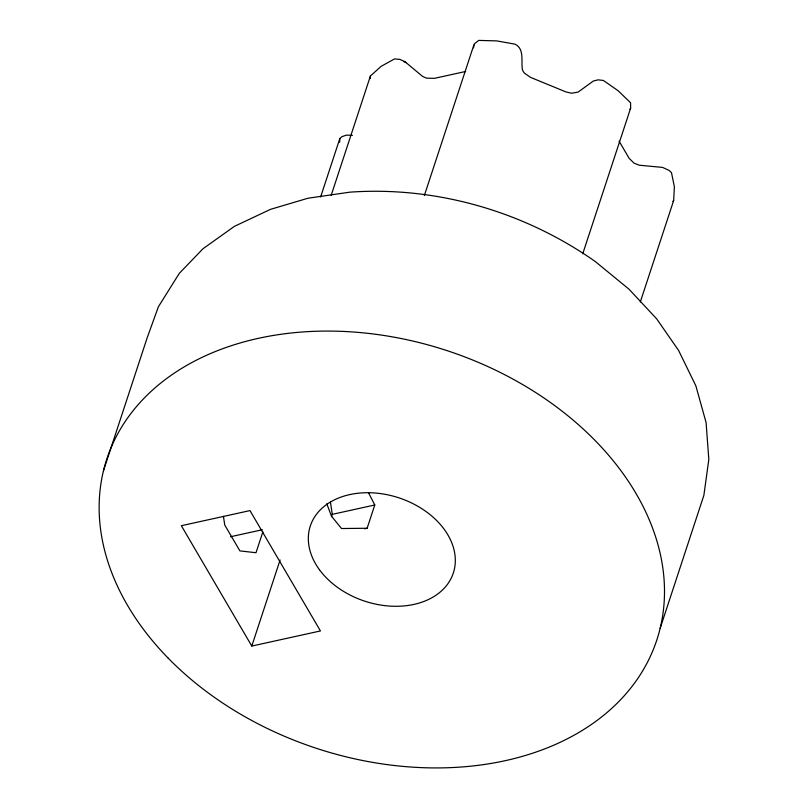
<?xml version="1.0" encoding="UTF-8"?>
<svg xmlns="http://www.w3.org/2000/svg" width="808" height="808" viewBox="0 0 808 808"><rect width="100%" height="100%" fill="white"/><g stroke="black" fill="none" stroke-linecap="round" stroke-linejoin="round"><path stroke-width="1.21" d="M339.653 142.238L339.845 138.501L341.895 136.683L346.41 135.118L352.409 135.401M640.32 301.95L673.68 200.475L674.377 186.769L671.509 172.7L669.135 170.417L662.52 167.397L639.259 165.216L634.118 163.206L629.159 158.358L619.069 141.117M465.691 71.468L434.371 78.356L427.119 78.194A11.554 8.353 18.2 0 1 422.099 76.013L404.798 61.559L399.748 59.378L394.506 58.934L381.134 66.337L370.438 75.942L370.316 78.548M582.76 253.732L630.644 108.1L630.563 102.757L618.181 90.779L603.425 80.477L598.173 79.84L593.375 81.002L578.104 92.102L571.529 93.233L565.974 91.93L530.533 77.376L524.543 73.235A11.554 8.353 18.2 0 1 522.332 69.195C521.049 60.954 524.554 48.601 514.928 44.137L496.718 40.895L478.72 40.4L474.326 43.895L473.508 47.813M103.485 470.68L147.218 337.673L158.378 306.777L179.265 273.387L203.03 248.713L234.401 226.361L270.458 209.363L307.979 198.223L350.066 192.142C436.704 186.082 524.493 211.686 595.375 261.62L628.917 289.123L656.561 318.706L678.589 350.43L695.87 385.87L706.091 422.584L708.818 459.469L703.879 495.324L660.146 628.331M320.614 197.001L339.845 138.501M331.189 195.314L370.438 75.942M262.893 531.785L256.005 552.722L239.895 550.894L224.755 525.038L223.432 516.352M251.793 646.057L181.346 525.705L249.985 510.595L320.443 630.947L251.793 646.057L280.093 559.995M424.341 195.546L473.801 45.137M331.533 516.666L332.3 514.342L330.401 501.94M364.701 528.796L367.125 528.26L374.781 504.99L368.63 492.971M629.987 109.282L630.644 108.1M672.842 201.394L673.68 200.475M230.472 536.754L262.428 529.725M332.3 514.342L374.781 504.99M367.125 528.26L341.501 528.523L331.472 516.14L326.796 503.788M403.97 61.792L406.222 62.63M319.443 569.711A75.275 54.419 18.2 0 0 446.673 585.366A75.275 54.419 18.2 0 0 379.346 493.435A75.275 54.419 18.2 0 0 319.443 569.711M168.246 658.207A289.506 209.302 18.2 0 0 648.986 659.227A289.506 209.302 18.2 0 0 328.22 331.078A289.506 209.302 18.2 0 0 168.246 658.207"/></g></svg>
